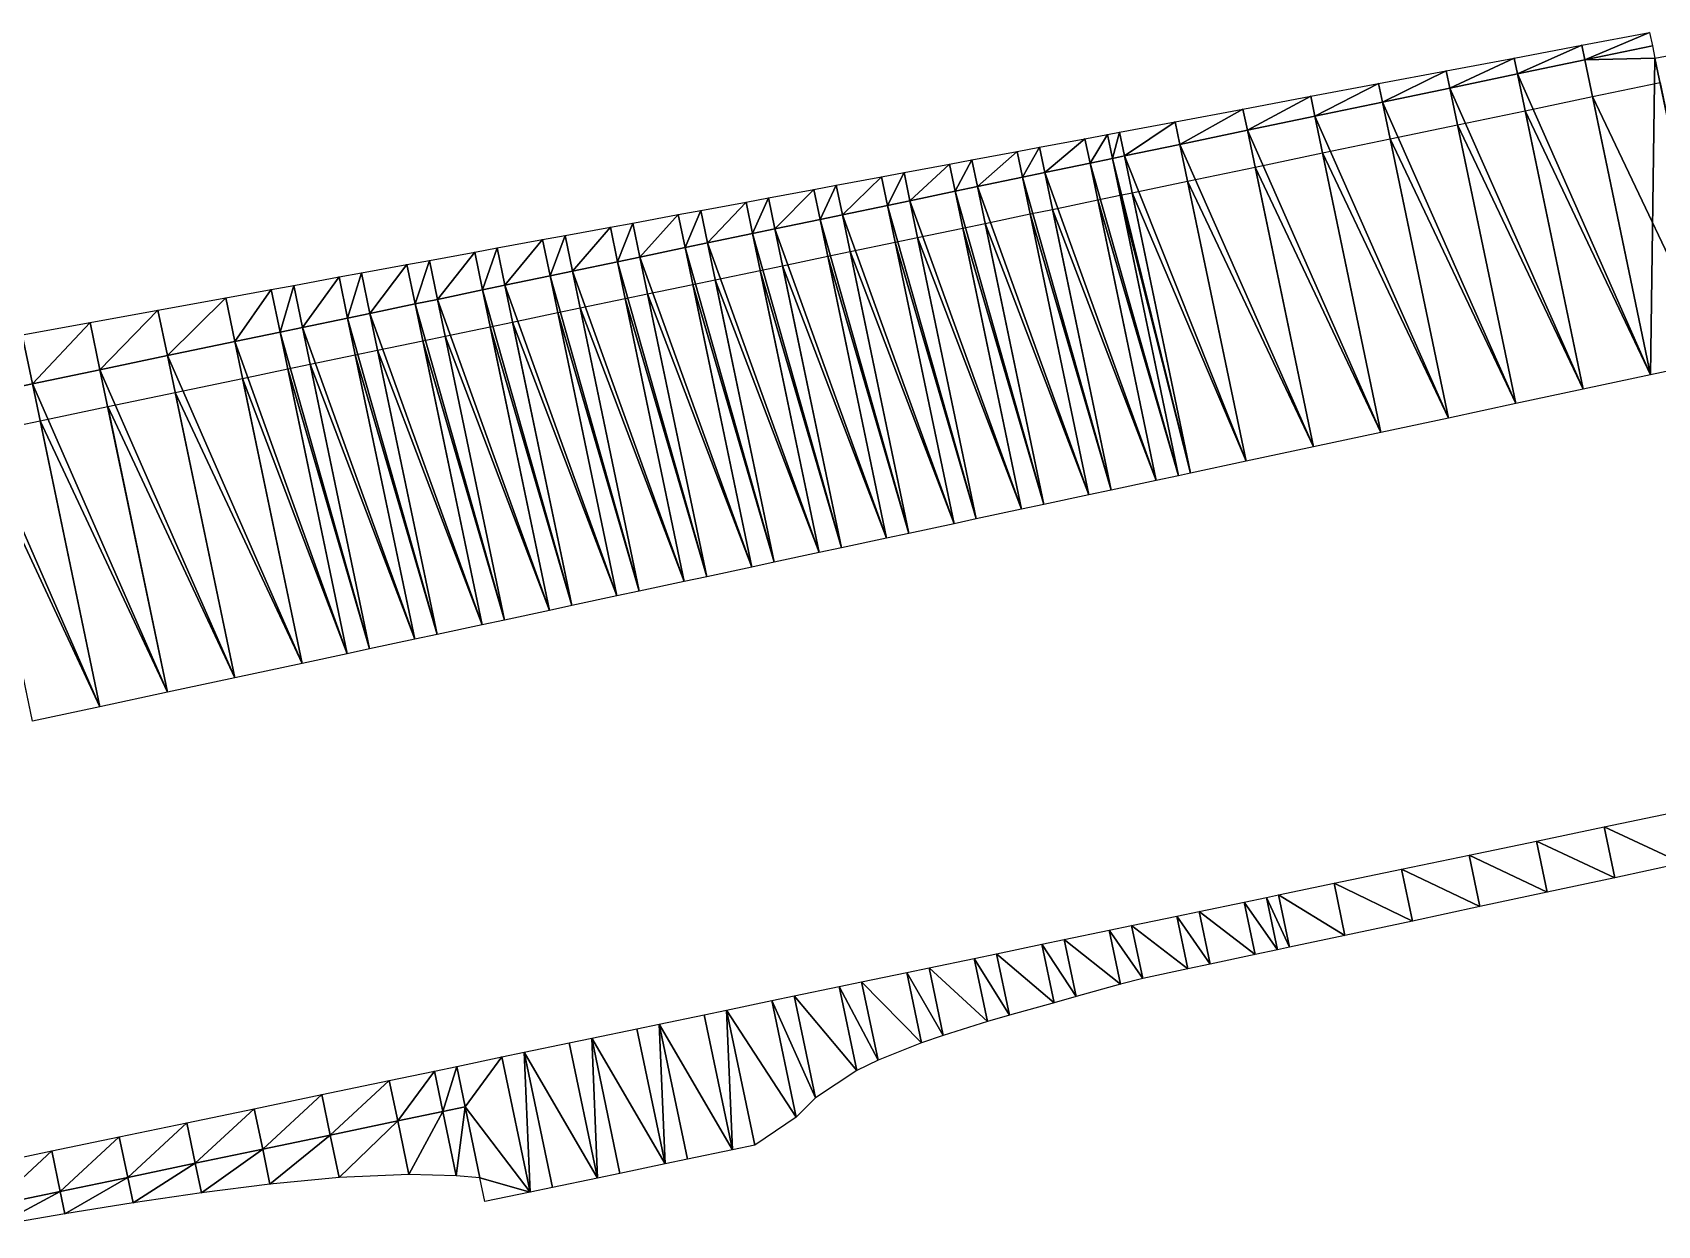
# Model space of a CAD drawing. Header units: metres. Extents: x 1882598 to 1885460, y 3171405 to 3171756.
# Drawn here: x 1883549.88 to 1883573.45, y 3171684.77 to 3171702.07 of the extents above; entities that cross this region are included whole.
import ezdxf

# ---------------------------------------------------------------- set-up
doc = ezdxf.new("R2010")
doc.units = ezdxf.units.M
doc.header["$MEASUREMENT"] = 0
doc.layers.add('Triangles surfaces projet', color=7, linetype='Continuous', true_color=0x848484)

msp = doc.modelspace()

# ---------------------------------------------------------------- linework, layer by layer
at = {"layer": 'Triangles surfaces projet'}
for points in [[(1883572.399, 3171701.674, 151.851), (1883572.355, 3171701.885, 151.708), (1883573.338, 3171702.07, 151.733), (1883572.399, 3171701.674, 151.851)], [(1883573.378, 3171701.878, 151.864), (1883572.399, 3171701.674, 151.851), (1883573.338, 3171702.07, 151.733), (1883573.378, 3171701.878, 151.864)], [(1883570.441, 3171701.265, 151.827), (1883570.389, 3171701.515, 151.657), (1883571.372, 3171701.7, 151.682), (1883570.441, 3171701.265, 151.827)], [(1883571.42, 3171701.47, 151.839), (1883570.441, 3171701.265, 151.827), (1883571.372, 3171701.7, 151.682), (1883571.42, 3171701.47, 151.839)], [(1883572.355, 3171701.885, 151.708), (1883571.42, 3171701.47, 151.839), (1883571.372, 3171701.7, 151.682), (1883572.355, 3171701.885, 151.708)], [(1883571.42, 3171701.47, 151.839), (1883572.355, 3171701.885, 151.708), (1883572.399, 3171701.674, 151.851), (1883571.42, 3171701.47, 151.839)], [(1883572.399, 3171701.674, 151.851), (1883573.378, 3171701.878, 151.864), (1883573.416, 3171701.696, 151.869), (1883572.399, 3171701.674, 151.851)], [(1883574.331, 3171697.314, 151.98), (1883573.416, 3171701.696, 151.869), (1883574.399, 3171701.881, 151.881), (1883574.331, 3171697.314, 151.98)], [(1883569.462, 3171701.061, 151.814), (1883569.406, 3171701.33, 151.631), (1883570.389, 3171701.515, 151.657), (1883569.462, 3171701.061, 151.814)], [(1883570.389, 3171701.515, 151.657), (1883570.441, 3171701.265, 151.827), (1883569.462, 3171701.061, 151.814), (1883570.389, 3171701.515, 151.657)], [(1883572.375, 3171696.896, 151.956), (1883570.441, 3171701.265, 151.827), (1883571.42, 3171701.47, 151.839), (1883572.375, 3171696.896, 151.956)], [(1883572.399, 3171701.674, 151.851), (1883573.353, 3171697.105, 151.968), (1883571.42, 3171701.47, 151.839), (1883572.399, 3171701.674, 151.851)], [(1883572.375, 3171696.896, 151.956), (1883571.42, 3171701.47, 151.839), (1883573.353, 3171697.105, 151.968), (1883572.375, 3171696.896, 151.956)], [(1883572.399, 3171701.674, 151.851), (1883573.416, 3171701.696, 151.869), (1883573.353, 3171697.105, 151.968), (1883572.399, 3171701.674, 151.851)], [(1883573.416, 3171701.696, 151.869), (1883574.331, 3171697.314, 151.98), (1883573.353, 3171697.105, 151.968), (1883573.416, 3171701.696, 151.869)], [(1883568.483, 3171700.857, 151.802), (1883568.423, 3171701.145, 151.606), (1883569.406, 3171701.33, 151.631), (1883568.483, 3171700.857, 151.802)], [(1883569.406, 3171701.33, 151.631), (1883569.462, 3171701.061, 151.814), (1883568.483, 3171700.857, 151.802), (1883569.406, 3171701.33, 151.631)], [(1883570.441, 3171701.265, 151.827), (1883571.397, 3171696.687, 151.944), (1883569.462, 3171701.061, 151.814), (1883570.441, 3171701.265, 151.827)], [(1883572.375, 3171696.896, 151.956), (1883571.397, 3171696.687, 151.944), (1883570.441, 3171701.265, 151.827), (1883572.375, 3171696.896, 151.956)], [(1883573.489, 3171701.344, 152.227), (1883574.331, 3171697.314, 152.33), (1883572.51, 3171701.14, 152.215), (1883573.489, 3171701.344, 152.227)], [(1883567.504, 3171700.652, 151.79), (1883567.44, 3171700.96, 151.58), (1883568.423, 3171701.145, 151.606), (1883567.504, 3171700.652, 151.79)], [(1883567.504, 3171700.652, 151.79), (1883568.423, 3171701.145, 151.606), (1883568.483, 3171700.857, 151.802), (1883567.504, 3171700.652, 151.79)], [(1883569.462, 3171701.061, 151.814), (1883570.419, 3171696.478, 151.931), (1883568.483, 3171700.857, 151.802), (1883569.462, 3171701.061, 151.814)], [(1883569.462, 3171701.061, 151.814), (1883571.397, 3171696.687, 151.944), (1883570.419, 3171696.478, 151.931), (1883569.462, 3171701.061, 151.814)], [(1883572.51, 3171701.14, 152.215), (1883573.353, 3171697.105, 152.318), (1883571.532, 3171700.936, 152.203), (1883572.51, 3171701.14, 152.215)], [(1883574.331, 3171697.314, 152.33), (1883573.353, 3171697.105, 152.318), (1883572.51, 3171701.14, 152.215), (1883574.331, 3171697.314, 152.33)], [(1883565.649, 3171700.623, 151.534), (1883566.457, 3171700.775, 151.554), (1883565.72, 3171700.28, 151.767), (1883565.649, 3171700.623, 151.534)], [(1883566.526, 3171700.448, 151.777), (1883565.72, 3171700.28, 151.767), (1883566.457, 3171700.775, 151.554), (1883566.526, 3171700.448, 151.777)], [(1883567.44, 3171700.96, 151.58), (1883566.526, 3171700.448, 151.777), (1883566.457, 3171700.775, 151.554), (1883567.44, 3171700.96, 151.58)], [(1883567.44, 3171700.96, 151.58), (1883567.504, 3171700.652, 151.79), (1883566.526, 3171700.448, 151.777), (1883567.44, 3171700.96, 151.58)], [(1883569.441, 3171696.269, 151.919), (1883567.504, 3171700.652, 151.79), (1883568.483, 3171700.857, 151.802), (1883569.441, 3171696.269, 151.919)], [(1883568.483, 3171700.857, 151.802), (1883570.419, 3171696.478, 151.931), (1883569.441, 3171696.269, 151.919), (1883568.483, 3171700.857, 151.802)], [(1883571.532, 3171700.936, 152.203), (1883572.375, 3171696.896, 152.306), (1883570.553, 3171700.731, 152.19), (1883571.532, 3171700.936, 152.203)], [(1883573.353, 3171697.105, 152.318), (1883572.375, 3171696.896, 152.306), (1883571.532, 3171700.936, 152.203), (1883573.353, 3171697.105, 152.318)], [(1883565.149, 3171700.529, 151.521), (1883564.568, 3171700.039, 151.753), (1883564.491, 3171700.406, 151.503), (1883565.149, 3171700.529, 151.521)], [(1883564.568, 3171700.039, 151.753), (1883565.149, 3171700.529, 151.521), (1883565.222, 3171700.176, 151.761), (1883564.568, 3171700.039, 151.753)], [(1883565.222, 3171700.176, 151.761), (1883565.149, 3171700.529, 151.521), (1883565.474, 3171700.59, 151.529), (1883565.222, 3171700.176, 151.761)], [(1883565.474, 3171700.59, 151.529), (1883565.547, 3171700.244, 151.765), (1883565.222, 3171700.176, 151.761), (1883565.474, 3171700.59, 151.529)], [(1883565.547, 3171700.244, 151.765), (1883565.474, 3171700.59, 151.529), (1883565.649, 3171700.623, 151.534), (1883565.547, 3171700.244, 151.765)], [(1883565.72, 3171700.28, 151.767), (1883565.547, 3171700.244, 151.765), (1883565.649, 3171700.623, 151.534), (1883565.72, 3171700.28, 151.767)], [(1883567.504, 3171700.652, 151.79), (1883568.463, 3171696.06, 151.907), (1883566.526, 3171700.448, 151.777), (1883567.504, 3171700.652, 151.79)], [(1883569.441, 3171696.269, 151.919), (1883568.463, 3171696.06, 151.907), (1883567.504, 3171700.652, 151.79), (1883569.441, 3171696.269, 151.919)], [(1883569.574, 3171700.527, 152.178), (1883570.419, 3171696.478, 152.281), (1883568.595, 3171700.323, 152.166), (1883569.574, 3171700.527, 152.178)], [(1883570.553, 3171700.731, 152.19), (1883571.397, 3171696.687, 152.294), (1883569.574, 3171700.527, 152.178), (1883570.553, 3171700.731, 152.19)], [(1883571.397, 3171696.687, 152.294), (1883570.419, 3171696.478, 152.281), (1883569.574, 3171700.527, 152.178), (1883571.397, 3171696.687, 152.294)], [(1883572.375, 3171696.896, 152.306), (1883571.397, 3171696.687, 152.294), (1883570.553, 3171700.731, 152.19), (1883572.375, 3171696.896, 152.306)], [(1883563.508, 3171700.221, 151.478), (1883564.166, 3171700.344, 151.495), (1883563.589, 3171699.835, 151.741), (1883563.508, 3171700.221, 151.478)], [(1883564.244, 3171699.972, 151.749), (1883563.589, 3171699.835, 151.741), (1883564.166, 3171700.344, 151.495), (1883564.244, 3171699.972, 151.749)], [(1883564.166, 3171700.344, 151.495), (1883564.491, 3171700.406, 151.503), (1883564.244, 3171699.972, 151.749), (1883564.166, 3171700.344, 151.495)], [(1883564.491, 3171700.406, 151.503), (1883564.568, 3171700.039, 151.753), (1883564.244, 3171699.972, 151.749), (1883564.491, 3171700.406, 151.503)], [(1883565.72, 3171700.28, 151.767), (1883566.526, 3171700.448, 151.777), (1883567.485, 3171695.851, 151.895), (1883565.72, 3171700.28, 151.767)], [(1883566.526, 3171700.448, 151.777), (1883568.463, 3171696.06, 151.907), (1883567.485, 3171695.851, 151.895), (1883566.526, 3171700.448, 151.777)], [(1883568.595, 3171700.323, 152.166), (1883569.441, 3171696.269, 152.269), (1883567.616, 3171700.118, 152.153), (1883568.595, 3171700.323, 152.166)], [(1883570.419, 3171696.478, 152.281), (1883569.441, 3171696.269, 152.269), (1883568.595, 3171700.323, 152.166), (1883570.419, 3171696.478, 152.281)], [(1883563.183, 3171700.16, 151.469), (1883562.61, 3171699.631, 151.73), (1883562.525, 3171700.038, 151.452), (1883563.183, 3171700.16, 151.469)], [(1883563.183, 3171700.16, 151.469), (1883563.265, 3171699.767, 151.737), (1883562.61, 3171699.631, 151.73), (1883563.183, 3171700.16, 151.469)], [(1883563.183, 3171700.16, 151.469), (1883563.508, 3171700.221, 151.478), (1883563.265, 3171699.767, 151.737), (1883563.183, 3171700.16, 151.469)], [(1883563.265, 3171699.767, 151.737), (1883563.508, 3171700.221, 151.478), (1883563.589, 3171699.835, 151.741), (1883563.265, 3171699.767, 151.737)], [(1883566.183, 3171695.573, 151.879), (1883564.568, 3171700.039, 151.753), (1883565.222, 3171700.176, 151.761), (1883566.183, 3171695.573, 151.879)], [(1883566.507, 3171695.642, 151.883), (1883565.222, 3171700.176, 151.761), (1883565.547, 3171700.244, 151.765), (1883566.507, 3171695.642, 151.883)], [(1883565.222, 3171700.176, 151.761), (1883566.507, 3171695.642, 151.883), (1883566.183, 3171695.573, 151.879), (1883565.222, 3171700.176, 151.761)], [(1883566.681, 3171695.679, 151.885), (1883565.547, 3171700.244, 151.765), (1883565.72, 3171700.28, 151.767), (1883566.681, 3171695.679, 151.885)], [(1883566.681, 3171695.679, 151.885), (1883566.507, 3171695.642, 151.883), (1883565.547, 3171700.244, 151.765), (1883566.681, 3171695.679, 151.885)], [(1883566.681, 3171695.679, 151.885), (1883565.72, 3171700.28, 151.767), (1883567.485, 3171695.851, 151.895), (1883566.681, 3171695.679, 151.885)], [(1883567.616, 3171700.118, 152.153), (1883568.463, 3171696.06, 152.257), (1883566.637, 3171699.914, 152.141), (1883567.616, 3171700.118, 152.153)], [(1883569.441, 3171696.269, 152.269), (1883568.463, 3171696.06, 152.257), (1883567.616, 3171700.118, 152.153), (1883569.441, 3171696.269, 152.269)], [(1883561.307, 3171699.359, 151.715), (1883561.216, 3171699.794, 151.418), (1883561.542, 3171699.854, 151.427), (1883561.307, 3171699.359, 151.715)], [(1883561.307, 3171699.359, 151.715), (1883561.542, 3171699.854, 151.427), (1883561.631, 3171699.426, 151.718), (1883561.307, 3171699.359, 151.715)], [(1883561.631, 3171699.426, 151.718), (1883561.542, 3171699.854, 151.427), (1883562.199, 3171699.977, 151.444), (1883561.631, 3171699.426, 151.718)], [(1883561.631, 3171699.426, 151.718), (1883562.199, 3171699.977, 151.444), (1883562.286, 3171699.563, 151.726), (1883561.631, 3171699.426, 151.718)], [(1883562.525, 3171700.038, 151.452), (1883562.286, 3171699.563, 151.726), (1883562.199, 3171699.977, 151.444), (1883562.525, 3171700.038, 151.452)], [(1883562.525, 3171700.038, 151.452), (1883562.61, 3171699.631, 151.73), (1883562.286, 3171699.563, 151.726), (1883562.525, 3171700.038, 151.452)], [(1883563.589, 3171699.835, 151.741), (1883564.551, 3171695.224, 151.859), (1883563.265, 3171699.767, 151.737), (1883563.589, 3171699.835, 151.741)], [(1883564.244, 3171699.972, 151.749), (1883565.205, 3171695.364, 151.867), (1883563.589, 3171699.835, 151.741), (1883564.244, 3171699.972, 151.749)], [(1883565.205, 3171695.364, 151.867), (1883564.551, 3171695.224, 151.859), (1883563.589, 3171699.835, 151.741), (1883565.205, 3171695.364, 151.867)], [(1883565.529, 3171695.433, 151.871), (1883564.244, 3171699.972, 151.749), (1883564.568, 3171700.039, 151.753), (1883565.529, 3171695.433, 151.871)], [(1883565.529, 3171695.433, 151.871), (1883565.205, 3171695.364, 151.867), (1883564.244, 3171699.972, 151.749), (1883565.529, 3171695.433, 151.871)], [(1883565.529, 3171695.433, 151.871), (1883564.568, 3171700.039, 151.753), (1883566.183, 3171695.573, 151.879), (1883565.529, 3171695.433, 151.871)], [(1883566.637, 3171699.914, 152.141), (1883567.485, 3171695.851, 152.245), (1883565.832, 3171699.746, 152.131), (1883566.637, 3171699.914, 152.141)], [(1883568.463, 3171696.06, 152.257), (1883567.485, 3171695.851, 152.245), (1883566.637, 3171699.914, 152.141), (1883568.463, 3171696.06, 152.257)], [(1883559.673, 3171699.018, 151.697), (1883559.575, 3171699.489, 151.376), (1883560.233, 3171699.611, 151.393), (1883559.673, 3171699.018, 151.697)], [(1883559.673, 3171699.018, 151.697), (1883560.233, 3171699.611, 151.393), (1883560.328, 3171699.154, 151.704), (1883559.673, 3171699.018, 151.697)], [(1883560.328, 3171699.154, 151.704), (1883560.233, 3171699.611, 151.393), (1883560.558, 3171699.672, 151.401), (1883560.328, 3171699.154, 151.704)], [(1883560.328, 3171699.154, 151.704), (1883560.558, 3171699.672, 151.401), (1883560.652, 3171699.222, 151.707), (1883560.328, 3171699.154, 151.704)], [(1883560.652, 3171699.222, 151.707), (1883560.558, 3171699.672, 151.401), (1883561.216, 3171699.794, 151.418), (1883560.652, 3171699.222, 151.707)], [(1883560.652, 3171699.222, 151.707), (1883561.216, 3171699.794, 151.418), (1883561.307, 3171699.359, 151.715), (1883560.652, 3171699.222, 151.707)], [(1883563.573, 3171695.015, 151.848), (1883562.286, 3171699.563, 151.726), (1883562.61, 3171699.631, 151.73), (1883563.573, 3171695.015, 151.848)], [(1883564.227, 3171695.155, 151.855), (1883562.61, 3171699.631, 151.73), (1883563.265, 3171699.767, 151.737), (1883564.227, 3171695.155, 151.855)], [(1883562.61, 3171699.631, 151.73), (1883564.227, 3171695.155, 151.855), (1883563.573, 3171695.015, 151.848), (1883562.61, 3171699.631, 151.73)], [(1883563.265, 3171699.767, 151.737), (1883564.551, 3171695.224, 151.859), (1883564.227, 3171695.155, 151.855), (1883563.265, 3171699.767, 151.737)], [(1883565.334, 3171699.642, 152.125), (1883566.183, 3171695.573, 152.229), (1883564.679, 3171699.505, 152.117), (1883565.334, 3171699.642, 152.125)], [(1883565.658, 3171699.71, 152.129), (1883566.507, 3171695.642, 152.233), (1883565.334, 3171699.642, 152.125), (1883565.658, 3171699.71, 152.129)], [(1883566.507, 3171695.642, 152.233), (1883566.183, 3171695.573, 152.229), (1883565.334, 3171699.642, 152.125), (1883566.507, 3171695.642, 152.233)], [(1883565.832, 3171699.746, 152.131), (1883566.681, 3171695.679, 152.235), (1883565.658, 3171699.71, 152.129), (1883565.832, 3171699.746, 152.131)], [(1883566.681, 3171695.679, 152.235), (1883566.507, 3171695.642, 152.233), (1883565.658, 3171699.71, 152.129), (1883566.681, 3171695.679, 152.235)], [(1883567.485, 3171695.851, 152.245), (1883566.681, 3171695.679, 152.235), (1883565.832, 3171699.746, 152.131), (1883567.485, 3171695.851, 152.245)], [(1883558.591, 3171699.307, 151.35), (1883559.249, 3171699.429, 151.367), (1883558.694, 3171698.813, 151.686), (1883558.591, 3171699.307, 151.35)], [(1883559.349, 3171698.95, 151.693), (1883558.694, 3171698.813, 151.686), (1883559.249, 3171699.429, 151.367), (1883559.349, 3171698.95, 151.693)], [(1883559.575, 3171699.489, 151.376), (1883559.349, 3171698.95, 151.693), (1883559.249, 3171699.429, 151.367), (1883559.575, 3171699.489, 151.376)], [(1883559.349, 3171698.95, 151.693), (1883559.575, 3171699.489, 151.376), (1883559.673, 3171699.018, 151.697), (1883559.349, 3171698.95, 151.693)], [(1883561.307, 3171699.359, 151.715), (1883562.272, 3171694.736, 151.833), (1883560.652, 3171699.222, 151.707), (1883561.307, 3171699.359, 151.715)], [(1883562.596, 3171694.805, 151.836), (1883561.307, 3171699.359, 151.715), (1883561.631, 3171699.426, 151.718), (1883562.596, 3171694.805, 151.836)], [(1883562.272, 3171694.736, 151.833), (1883561.307, 3171699.359, 151.715), (1883562.596, 3171694.805, 151.836), (1883562.272, 3171694.736, 151.833)], [(1883562.286, 3171699.563, 151.726), (1883563.25, 3171694.945, 151.844), (1883561.631, 3171699.426, 151.718), (1883562.286, 3171699.563, 151.726)], [(1883562.596, 3171694.805, 151.836), (1883561.631, 3171699.426, 151.718), (1883563.25, 3171694.945, 151.844), (1883562.596, 3171694.805, 151.836)], [(1883562.286, 3171699.563, 151.726), (1883563.573, 3171695.015, 151.848), (1883563.25, 3171694.945, 151.844), (1883562.286, 3171699.563, 151.726)], [(1883564.355, 3171699.438, 152.113), (1883565.205, 3171695.364, 152.217), (1883563.7, 3171699.301, 152.105), (1883564.355, 3171699.438, 152.113)], [(1883564.679, 3171699.505, 152.117), (1883565.529, 3171695.433, 152.221), (1883564.355, 3171699.438, 152.113), (1883564.679, 3171699.505, 152.117)], [(1883565.529, 3171695.433, 152.221), (1883565.205, 3171695.364, 152.217), (1883564.355, 3171699.438, 152.113), (1883565.529, 3171695.433, 152.221)], [(1883566.183, 3171695.573, 152.229), (1883565.529, 3171695.433, 152.221), (1883564.679, 3171699.505, 152.117), (1883566.183, 3171695.573, 152.229)], [(1883557.391, 3171698.541, 151.673), (1883557.282, 3171699.066, 151.316), (1883557.608, 3171699.126, 151.324), (1883557.391, 3171698.541, 151.673)], [(1883557.715, 3171698.609, 151.676), (1883557.391, 3171698.541, 151.673), (1883557.608, 3171699.126, 151.324), (1883557.715, 3171698.609, 151.676)], [(1883557.608, 3171699.126, 151.324), (1883558.265, 3171699.247, 151.341), (1883557.715, 3171698.609, 151.676), (1883557.608, 3171699.126, 151.324)], [(1883557.715, 3171698.609, 151.676), (1883558.265, 3171699.247, 151.341), (1883558.37, 3171698.746, 151.683), (1883557.715, 3171698.609, 151.676)], [(1883558.591, 3171699.307, 151.35), (1883558.37, 3171698.746, 151.683), (1883558.265, 3171699.247, 151.341), (1883558.591, 3171699.307, 151.35)], [(1883558.591, 3171699.307, 151.35), (1883558.694, 3171698.813, 151.686), (1883558.37, 3171698.746, 151.683), (1883558.591, 3171699.307, 151.35)], [(1883561.294, 3171694.526, 151.822), (1883559.673, 3171699.018, 151.697), (1883560.328, 3171699.154, 151.704), (1883561.294, 3171694.526, 151.822)], [(1883560.652, 3171699.222, 151.707), (1883561.618, 3171694.596, 151.826), (1883560.328, 3171699.154, 151.704), (1883560.652, 3171699.222, 151.707)], [(1883561.294, 3171694.526, 151.822), (1883560.328, 3171699.154, 151.704), (1883561.618, 3171694.596, 151.826), (1883561.294, 3171694.526, 151.822)], [(1883561.618, 3171694.596, 151.826), (1883560.652, 3171699.222, 151.707), (1883562.272, 3171694.736, 151.833), (1883561.618, 3171694.596, 151.826)], [(1883563.376, 3171699.233, 152.101), (1883564.227, 3171695.155, 152.205), (1883562.721, 3171699.097, 152.093), (1883563.376, 3171699.233, 152.101)], [(1883563.7, 3171699.301, 152.105), (1883564.551, 3171695.224, 152.209), (1883563.376, 3171699.233, 152.101), (1883563.7, 3171699.301, 152.105)], [(1883564.551, 3171695.224, 152.209), (1883564.227, 3171695.155, 152.205), (1883563.376, 3171699.233, 152.101), (1883564.551, 3171695.224, 152.209)], [(1883565.205, 3171695.364, 152.217), (1883564.551, 3171695.224, 152.209), (1883563.7, 3171699.301, 152.105), (1883565.205, 3171695.364, 152.217)], [(1883556.298, 3171698.885, 151.29), (1883555.758, 3171698.2, 151.657), (1883555.64, 3171698.764, 151.273), (1883556.298, 3171698.885, 151.29)], [(1883555.758, 3171698.2, 151.657), (1883556.298, 3171698.885, 151.29), (1883556.412, 3171698.337, 151.663), (1883555.758, 3171698.2, 151.657)], [(1883556.412, 3171698.337, 151.663), (1883556.298, 3171698.885, 151.29), (1883556.624, 3171698.945, 151.299), (1883556.412, 3171698.337, 151.663)], [(1883556.412, 3171698.337, 151.663), (1883556.624, 3171698.945, 151.299), (1883556.737, 3171698.405, 151.666), (1883556.412, 3171698.337, 151.663)], [(1883556.737, 3171698.405, 151.666), (1883556.624, 3171698.945, 151.299), (1883557.282, 3171699.066, 151.316), (1883556.737, 3171698.405, 151.666)], [(1883557.391, 3171698.541, 151.673), (1883556.737, 3171698.405, 151.666), (1883557.282, 3171699.066, 151.316), (1883557.391, 3171698.541, 151.673)], [(1883558.694, 3171698.813, 151.686), (1883559.349, 3171698.95, 151.693), (1883560.316, 3171694.317, 151.812), (1883558.694, 3171698.813, 151.686)], [(1883560.64, 3171694.386, 151.815), (1883559.349, 3171698.95, 151.693), (1883559.673, 3171699.018, 151.697), (1883560.64, 3171694.386, 151.815)], [(1883559.349, 3171698.95, 151.693), (1883560.64, 3171694.386, 151.815), (1883560.316, 3171694.317, 151.812), (1883559.349, 3171698.95, 151.693)], [(1883561.294, 3171694.526, 151.822), (1883560.64, 3171694.386, 151.815), (1883559.673, 3171699.018, 151.697), (1883561.294, 3171694.526, 151.822)], [(1883561.742, 3171698.892, 152.082), (1883562.596, 3171694.805, 152.186), (1883561.418, 3171698.825, 152.078), (1883561.742, 3171698.892, 152.082)], [(1883562.397, 3171699.029, 152.089), (1883563.25, 3171694.945, 152.194), (1883561.742, 3171698.892, 152.082), (1883562.397, 3171699.029, 152.089)], [(1883563.25, 3171694.945, 152.194), (1883562.596, 3171694.805, 152.186), (1883561.742, 3171698.892, 152.082), (1883563.25, 3171694.945, 152.194)], [(1883562.721, 3171699.097, 152.093), (1883563.573, 3171695.015, 152.198), (1883562.397, 3171699.029, 152.089), (1883562.721, 3171699.097, 152.093)], [(1883563.573, 3171695.015, 152.198), (1883563.25, 3171694.945, 152.194), (1883562.397, 3171699.029, 152.089), (1883563.573, 3171695.015, 152.198)], [(1883564.227, 3171695.155, 152.205), (1883563.573, 3171695.015, 152.198), (1883562.721, 3171699.097, 152.093), (1883564.227, 3171695.155, 152.205)], [(1883554.656, 3171698.583, 151.247), (1883555.314, 3171698.704, 151.264), (1883554.779, 3171697.996, 151.647), (1883554.656, 3171698.583, 151.247)], [(1883554.779, 3171697.996, 151.647), (1883555.314, 3171698.704, 151.264), (1883555.433, 3171698.133, 151.654), (1883554.779, 3171697.996, 151.647)], [(1883555.433, 3171698.133, 151.654), (1883555.314, 3171698.704, 151.264), (1883555.64, 3171698.764, 151.273), (1883555.433, 3171698.133, 151.654)], [(1883555.433, 3171698.133, 151.654), (1883555.64, 3171698.764, 151.273), (1883555.758, 3171698.2, 151.657), (1883555.433, 3171698.133, 151.654)], [(1883557.715, 3171698.609, 151.676), (1883558.37, 3171698.746, 151.683), (1883559.338, 3171694.107, 151.801), (1883557.715, 3171698.609, 151.676)], [(1883559.662, 3171694.177, 151.805), (1883558.37, 3171698.746, 151.683), (1883558.694, 3171698.813, 151.686), (1883559.662, 3171694.177, 151.805)], [(1883559.338, 3171694.107, 151.801), (1883558.37, 3171698.746, 151.683), (1883559.662, 3171694.177, 151.805), (1883559.338, 3171694.107, 151.801)], [(1883558.694, 3171698.813, 151.686), (1883560.316, 3171694.317, 151.812), (1883559.662, 3171694.177, 151.805), (1883558.694, 3171698.813, 151.686)], [(1883560.764, 3171698.688, 152.071), (1883561.618, 3171694.596, 152.176), (1883560.439, 3171698.62, 152.068), (1883560.764, 3171698.688, 152.071)], [(1883561.418, 3171698.825, 152.078), (1883562.272, 3171694.736, 152.183), (1883560.764, 3171698.688, 152.071), (1883561.418, 3171698.825, 152.078)], [(1883562.272, 3171694.736, 152.183), (1883561.618, 3171694.596, 152.176), (1883560.764, 3171698.688, 152.071), (1883562.272, 3171694.736, 152.183)], [(1883562.596, 3171694.805, 152.186), (1883562.272, 3171694.736, 152.183), (1883561.418, 3171698.825, 152.078), (1883562.596, 3171694.805, 152.186)], [(1883553.476, 3171697.724, 151.635), (1883553.346, 3171698.344, 151.213), (1883553.672, 3171698.403, 151.222), (1883553.476, 3171697.724, 151.635)], [(1883553.672, 3171698.403, 151.222), (1883553.8, 3171697.792, 151.638), (1883553.476, 3171697.724, 151.635), (1883553.672, 3171698.403, 151.222)], [(1883553.8, 3171697.792, 151.638), (1883553.672, 3171698.403, 151.222), (1883554.33, 3171698.524, 151.239), (1883553.8, 3171697.792, 151.638)], [(1883554.455, 3171697.928, 151.644), (1883553.8, 3171697.792, 151.638), (1883554.33, 3171698.524, 151.239), (1883554.455, 3171697.928, 151.644)], [(1883554.455, 3171697.928, 151.644), (1883554.33, 3171698.524, 151.239), (1883554.656, 3171698.583, 151.247), (1883554.455, 3171697.928, 151.644)], [(1883554.455, 3171697.928, 151.644), (1883554.656, 3171698.583, 151.247), (1883554.779, 3171697.996, 151.647), (1883554.455, 3171697.928, 151.644)], [(1883557.706, 3171693.758, 151.785), (1883556.412, 3171698.337, 151.663), (1883556.737, 3171698.405, 151.666), (1883557.706, 3171693.758, 151.785)], [(1883556.737, 3171698.405, 151.666), (1883557.391, 3171698.541, 151.673), (1883558.36, 3171693.898, 151.792), (1883556.737, 3171698.405, 151.666)], [(1883558.36, 3171693.898, 151.792), (1883557.706, 3171693.758, 151.785), (1883556.737, 3171698.405, 151.666), (1883558.36, 3171693.898, 151.792)], [(1883557.391, 3171698.541, 151.673), (1883557.715, 3171698.609, 151.676), (1883558.684, 3171693.967, 151.795), (1883557.391, 3171698.541, 151.673)], [(1883558.36, 3171693.898, 151.792), (1883557.391, 3171698.541, 151.673), (1883558.684, 3171693.967, 151.795), (1883558.36, 3171693.898, 151.792)], [(1883559.338, 3171694.107, 151.801), (1883558.684, 3171693.967, 151.795), (1883557.715, 3171698.609, 151.676), (1883559.338, 3171694.107, 151.801)], [(1883559.46, 3171698.416, 152.057), (1883560.316, 3171694.317, 152.162), (1883558.806, 3171698.279, 152.05), (1883559.46, 3171698.416, 152.057)], [(1883559.785, 3171698.484, 152.06), (1883560.64, 3171694.386, 152.165), (1883559.46, 3171698.416, 152.057), (1883559.785, 3171698.484, 152.06)], [(1883560.64, 3171694.386, 152.165), (1883560.316, 3171694.317, 152.162), (1883559.46, 3171698.416, 152.057), (1883560.64, 3171694.386, 152.165)], [(1883560.439, 3171698.62, 152.068), (1883561.294, 3171694.526, 152.172), (1883559.785, 3171698.484, 152.06), (1883560.439, 3171698.62, 152.068)], [(1883561.294, 3171694.526, 152.172), (1883560.64, 3171694.386, 152.165), (1883559.785, 3171698.484, 152.06), (1883561.294, 3171694.526, 152.172)], [(1883561.618, 3171694.596, 152.176), (1883561.294, 3171694.526, 152.172), (1883560.439, 3171698.62, 152.068), (1883561.618, 3171694.596, 152.176)], [(1883551.704, 3171698.044, 151.17), (1883552.688, 3171698.223, 151.196), (1883551.842, 3171697.383, 151.62), (1883551.704, 3171698.044, 151.17)], [(1883551.842, 3171697.383, 151.62), (1883552.688, 3171698.223, 151.196), (1883552.821, 3171697.587, 151.629), (1883551.842, 3171697.383, 151.62)], [(1883553.346, 3171698.344, 151.213), (1883552.821, 3171697.587, 151.629), (1883552.688, 3171698.223, 151.196), (1883553.346, 3171698.344, 151.213)], [(1883553.476, 3171697.724, 151.635), (1883552.821, 3171697.587, 151.629), (1883553.346, 3171698.344, 151.213), (1883553.476, 3171697.724, 151.635)], [(1883556.729, 3171693.548, 151.776), (1883555.433, 3171698.133, 151.654), (1883555.758, 3171698.2, 151.657), (1883556.729, 3171693.548, 151.776)], [(1883556.412, 3171698.337, 151.663), (1883557.383, 3171693.688, 151.782), (1883555.758, 3171698.2, 151.657), (1883556.412, 3171698.337, 151.663)], [(1883557.383, 3171693.688, 151.782), (1883556.729, 3171693.548, 151.776), (1883555.758, 3171698.2, 151.657), (1883557.383, 3171693.688, 151.782)], [(1883557.383, 3171693.688, 151.782), (1883556.412, 3171698.337, 151.663), (1883557.706, 3171693.758, 151.785), (1883557.383, 3171693.688, 151.782)], [(1883558.482, 3171698.212, 152.047), (1883559.338, 3171694.107, 152.151), (1883557.827, 3171698.075, 152.04), (1883558.482, 3171698.212, 152.047)], [(1883558.806, 3171698.279, 152.05), (1883559.662, 3171694.177, 152.155), (1883558.482, 3171698.212, 152.047), (1883558.806, 3171698.279, 152.05)], [(1883559.662, 3171694.177, 152.155), (1883559.338, 3171694.107, 152.151), (1883558.482, 3171698.212, 152.047), (1883559.662, 3171694.177, 152.155)], [(1883560.316, 3171694.317, 152.162), (1883559.662, 3171694.177, 152.155), (1883558.806, 3171698.279, 152.05), (1883560.316, 3171694.317, 152.162)], [(1883550.72, 3171697.864, 151.144), (1883551.704, 3171698.044, 151.17), (1883550.863, 3171697.179, 151.611), (1883550.72, 3171697.864, 151.144)], [(1883551.842, 3171697.383, 151.62), (1883550.863, 3171697.179, 151.611), (1883551.704, 3171698.044, 151.17), (1883551.842, 3171697.383, 151.62)], [(1883555.427, 3171693.269, 151.763), (1883553.8, 3171697.792, 151.638), (1883554.455, 3171697.928, 151.644), (1883555.427, 3171693.269, 151.763)], [(1883555.751, 3171693.339, 151.766), (1883554.455, 3171697.928, 151.644), (1883554.779, 3171697.996, 151.647), (1883555.751, 3171693.339, 151.766)], [(1883554.455, 3171697.928, 151.644), (1883555.751, 3171693.339, 151.766), (1883555.427, 3171693.269, 151.763), (1883554.455, 3171697.928, 151.644)], [(1883556.405, 3171693.479, 151.772), (1883554.779, 3171697.996, 151.647), (1883555.433, 3171698.133, 151.654), (1883556.405, 3171693.479, 151.772)], [(1883556.405, 3171693.479, 151.772), (1883555.751, 3171693.339, 151.766), (1883554.779, 3171697.996, 151.647), (1883556.405, 3171693.479, 151.772)], [(1883555.433, 3171698.133, 151.654), (1883556.729, 3171693.548, 151.776), (1883556.405, 3171693.479, 151.772), (1883555.433, 3171698.133, 151.654)], [(1883557.503, 3171698.007, 152.037), (1883558.36, 3171693.898, 152.142), (1883556.848, 3171697.871, 152.03), (1883557.503, 3171698.007, 152.037)], [(1883557.827, 3171698.075, 152.04), (1883558.684, 3171693.967, 152.145), (1883557.503, 3171698.007, 152.037), (1883557.827, 3171698.075, 152.04)], [(1883558.684, 3171693.967, 152.145), (1883558.36, 3171693.898, 152.142), (1883557.503, 3171698.007, 152.037), (1883558.684, 3171693.967, 152.145)], [(1883559.338, 3171694.107, 152.151), (1883558.684, 3171693.967, 152.145), (1883557.827, 3171698.075, 152.04), (1883559.338, 3171694.107, 152.151)], [(1883549.736, 3171697.684, 151.119), (1883550.72, 3171697.864, 151.144), (1883549.884, 3171696.974, 151.602), (1883549.736, 3171697.684, 151.119)], [(1883550.863, 3171697.179, 151.611), (1883549.884, 3171696.974, 151.602), (1883550.72, 3171697.864, 151.144), (1883550.863, 3171697.179, 151.611)], [(1883553.476, 3171697.724, 151.635), (1883554.449, 3171693.06, 151.754), (1883552.821, 3171697.587, 151.629), (1883553.476, 3171697.724, 151.635)], [(1883553.8, 3171697.792, 151.638), (1883554.773, 3171693.129, 151.757), (1883553.476, 3171697.724, 151.635), (1883553.8, 3171697.792, 151.638)], [(1883553.476, 3171697.724, 151.635), (1883554.773, 3171693.129, 151.757), (1883554.449, 3171693.06, 151.754), (1883553.476, 3171697.724, 151.635)], [(1883554.773, 3171693.129, 151.757), (1883553.8, 3171697.792, 151.638), (1883555.427, 3171693.269, 151.763), (1883554.773, 3171693.129, 151.757)], [(1883556.524, 3171697.803, 152.027), (1883557.383, 3171693.688, 152.132), (1883555.869, 3171697.666, 152.02), (1883556.524, 3171697.803, 152.027)], [(1883556.848, 3171697.871, 152.03), (1883557.706, 3171693.758, 152.135), (1883556.524, 3171697.803, 152.027), (1883556.848, 3171697.871, 152.03)], [(1883557.706, 3171693.758, 152.135), (1883557.383, 3171693.688, 152.132), (1883556.524, 3171697.803, 152.027), (1883557.706, 3171693.758, 152.135)], [(1883558.36, 3171693.898, 152.142), (1883557.706, 3171693.758, 152.135), (1883556.848, 3171697.871, 152.03), (1883558.36, 3171693.898, 152.142)], [(1883548.905, 3171696.77, 151.593), (1883549.736, 3171697.684, 151.119), (1883549.884, 3171696.974, 151.602), (1883548.905, 3171696.77, 151.593)], [(1883553.795, 3171692.92, 151.748), (1883551.842, 3171697.383, 151.62), (1883552.821, 3171697.587, 151.629), (1883553.795, 3171692.92, 151.748)], [(1883553.795, 3171692.92, 151.748), (1883552.821, 3171697.587, 151.629), (1883554.449, 3171693.06, 151.754), (1883553.795, 3171692.92, 151.748)], [(1883554.89, 3171697.462, 152.011), (1883555.751, 3171693.339, 152.116), (1883554.566, 3171697.394, 152.008), (1883554.89, 3171697.462, 152.011)], [(1883555.545, 3171697.599, 152.017), (1883556.405, 3171693.479, 152.122), (1883554.89, 3171697.462, 152.011), (1883555.545, 3171697.599, 152.017)], [(1883556.405, 3171693.479, 152.122), (1883555.751, 3171693.339, 152.116), (1883554.89, 3171697.462, 152.011), (1883556.405, 3171693.479, 152.122)], [(1883555.869, 3171697.666, 152.02), (1883556.729, 3171693.548, 152.126), (1883555.545, 3171697.599, 152.017), (1883555.869, 3171697.666, 152.02)], [(1883556.729, 3171693.548, 152.126), (1883556.405, 3171693.479, 152.122), (1883555.545, 3171697.599, 152.017), (1883556.729, 3171693.548, 152.126)], [(1883557.383, 3171693.688, 152.132), (1883556.729, 3171693.548, 152.126), (1883555.869, 3171697.666, 152.02), (1883557.383, 3171693.688, 152.132)], [(1883552.817, 3171692.71, 151.739), (1883550.863, 3171697.179, 151.611), (1883551.842, 3171697.383, 151.62), (1883552.817, 3171692.71, 151.739)], [(1883552.817, 3171692.71, 151.739), (1883551.842, 3171697.383, 151.62), (1883553.795, 3171692.92, 151.748), (1883552.817, 3171692.71, 151.739)], [(1883553.911, 3171697.258, 152.002), (1883554.773, 3171693.129, 152.107), (1883553.587, 3171697.19, 151.999), (1883553.911, 3171697.258, 152.002)], [(1883554.566, 3171697.394, 152.008), (1883555.427, 3171693.269, 152.113), (1883553.911, 3171697.258, 152.002), (1883554.566, 3171697.394, 152.008)], [(1883555.427, 3171693.269, 152.113), (1883554.773, 3171693.129, 152.107), (1883553.911, 3171697.258, 152.002), (1883555.427, 3171693.269, 152.113)], [(1883555.751, 3171693.339, 152.116), (1883555.427, 3171693.269, 152.113), (1883554.566, 3171697.394, 152.008), (1883555.751, 3171693.339, 152.116)], [(1883551.84, 3171692.501, 151.73), (1883549.884, 3171696.974, 151.602), (1883550.863, 3171697.179, 151.611), (1883551.84, 3171692.501, 151.73)], [(1883552.817, 3171692.71, 151.739), (1883551.84, 3171692.501, 151.73), (1883550.863, 3171697.179, 151.611), (1883552.817, 3171692.71, 151.739)], [(1883552.932, 3171697.053, 151.993), (1883553.795, 3171692.92, 152.098), (1883551.953, 3171696.849, 151.984), (1883552.932, 3171697.053, 151.993)], [(1883553.587, 3171697.19, 151.999), (1883554.449, 3171693.06, 152.104), (1883552.932, 3171697.053, 151.993), (1883553.587, 3171697.19, 151.999)], [(1883554.449, 3171693.06, 152.104), (1883553.795, 3171692.92, 152.098), (1883552.932, 3171697.053, 151.993), (1883554.449, 3171693.06, 152.104)], [(1883554.773, 3171693.129, 152.107), (1883554.449, 3171693.06, 152.104), (1883553.587, 3171697.19, 151.999), (1883554.773, 3171693.129, 152.107)], [(1883548.905, 3171696.77, 151.593), (1883549.884, 3171696.974, 151.602), (1883550.862, 3171692.291, 151.722), (1883548.905, 3171696.77, 151.593)], [(1883548.905, 3171696.77, 151.593), (1883550.862, 3171692.291, 151.722), (1883549.884, 3171692.082, 151.713), (1883548.905, 3171696.77, 151.593)], [(1883549.884, 3171696.974, 151.602), (1883551.84, 3171692.501, 151.73), (1883550.862, 3171692.291, 151.722), (1883549.884, 3171696.974, 151.602)], [(1883551.953, 3171696.849, 151.984), (1883552.817, 3171692.71, 152.089), (1883550.975, 3171696.645, 151.975), (1883551.953, 3171696.849, 151.984)], [(1883553.795, 3171692.92, 152.098), (1883552.817, 3171692.71, 152.089), (1883551.953, 3171696.849, 151.984), (1883553.795, 3171692.92, 152.098)], [(1883550.975, 3171696.645, 151.975), (1883551.84, 3171692.501, 152.08), (1883549.996, 3171696.44, 151.966), (1883550.975, 3171696.645, 151.975)], [(1883552.817, 3171692.71, 152.089), (1883551.84, 3171692.501, 152.08), (1883550.975, 3171696.645, 151.975), (1883552.817, 3171692.71, 152.089)], [(1883549.996, 3171696.44, 151.966), (1883550.862, 3171692.291, 152.072), (1883549.017, 3171696.236, 151.957), (1883549.996, 3171696.44, 151.966)], [(1883551.84, 3171692.501, 152.08), (1883550.862, 3171692.291, 152.072), (1883549.996, 3171696.44, 151.966), (1883551.84, 3171692.501, 152.08)], [(1883550.862, 3171692.291, 152.072), (1883549.884, 3171692.082, 152.063), (1883549.017, 3171696.236, 151.957), (1883550.862, 3171692.291, 152.072)], [(1883572.678, 3171690.548, 152.331), (1883573.657, 3171690.752, 152.343), (1883573.81, 3171690.021, 152.313), (1883572.678, 3171690.548, 152.331)], [(1883572.832, 3171689.811, 152.301), (1883571.699, 3171690.343, 152.319), (1883572.678, 3171690.548, 152.331), (1883572.832, 3171689.811, 152.301)], [(1883572.832, 3171689.811, 152.301), (1883572.678, 3171690.548, 152.331), (1883573.81, 3171690.021, 152.313), (1883572.832, 3171689.811, 152.301)], [(1883570.72, 3171690.139, 152.307), (1883571.699, 3171690.343, 152.319), (1883571.854, 3171689.602, 152.289), (1883570.72, 3171690.139, 152.307)], [(1883571.854, 3171689.602, 152.289), (1883571.699, 3171690.343, 152.319), (1883572.832, 3171689.811, 152.301), (1883571.854, 3171689.602, 152.289)], [(1883569.898, 3171689.183, 152.265), (1883568.763, 3171689.73, 152.284), (1883569.741, 3171689.935, 152.296), (1883569.898, 3171689.183, 152.265)], [(1883570.72, 3171690.139, 152.307), (1883570.876, 3171689.393, 152.277), (1883569.741, 3171689.935, 152.296), (1883570.72, 3171690.139, 152.307)], [(1883569.898, 3171689.183, 152.265), (1883569.741, 3171689.935, 152.296), (1883570.876, 3171689.393, 152.277), (1883569.898, 3171689.183, 152.265)], [(1883570.72, 3171690.139, 152.307), (1883571.854, 3171689.602, 152.289), (1883570.876, 3171689.393, 152.277), (1883570.72, 3171690.139, 152.307)], [(1883568.763, 3171689.73, 152.284), (1883568.92, 3171688.974, 152.253), (1883567.957, 3171689.562, 152.274), (1883568.763, 3171689.73, 152.284)], [(1883568.763, 3171689.73, 152.284), (1883569.898, 3171689.183, 152.265), (1883568.92, 3171688.974, 152.253), (1883568.763, 3171689.73, 152.284)], [(1883567.619, 3171688.696, 152.237), (1883566.805, 3171689.322, 152.261), (1883567.46, 3171689.458, 152.268), (1883567.619, 3171688.696, 152.237)], [(1883567.943, 3171688.765, 152.241), (1883567.46, 3171689.458, 152.268), (1883567.784, 3171689.526, 152.272), (1883567.943, 3171688.765, 152.241)], [(1883567.943, 3171688.765, 152.241), (1883567.619, 3171688.696, 152.237), (1883567.46, 3171689.458, 152.268), (1883567.943, 3171688.765, 152.241)], [(1883567.784, 3171689.526, 152.272), (1883567.957, 3171689.562, 152.274), (1883568.116, 3171688.802, 152.243), (1883567.784, 3171689.526, 152.272)], [(1883567.943, 3171688.765, 152.241), (1883567.784, 3171689.526, 152.272), (1883568.116, 3171688.802, 152.243), (1883567.943, 3171688.765, 152.241)], [(1883568.116, 3171688.802, 152.243), (1883567.957, 3171689.562, 152.274), (1883568.92, 3171688.974, 152.253), (1883568.116, 3171688.802, 152.243)], [(1883566.481, 3171689.254, 152.257), (1883566.641, 3171688.488, 152.226), (1883565.826, 3171689.117, 152.249), (1883566.481, 3171689.254, 152.257)], [(1883566.481, 3171689.254, 152.257), (1883566.805, 3171689.322, 152.261), (1883566.964, 3171688.557, 152.229), (1883566.481, 3171689.254, 152.257)], [(1883566.641, 3171688.488, 152.226), (1883566.481, 3171689.254, 152.257), (1883566.964, 3171688.557, 152.229), (1883566.641, 3171688.488, 152.226)], [(1883566.805, 3171689.322, 152.261), (1883567.619, 3171688.696, 152.237), (1883566.964, 3171688.557, 152.229), (1883566.805, 3171689.322, 152.261)], [(1883565.665, 3171688.266, 152.211), (1883564.847, 3171688.913, 152.239), (1883565.502, 3171689.05, 152.246), (1883565.665, 3171688.266, 152.211)], [(1883565.826, 3171689.117, 152.249), (1883565.986, 3171688.35, 152.218), (1883565.502, 3171689.05, 152.246), (1883565.826, 3171689.117, 152.249)], [(1883565.986, 3171688.35, 152.218), (1883565.665, 3171688.266, 152.211), (1883565.502, 3171689.05, 152.246), (1883565.986, 3171688.35, 152.218)], [(1883566.641, 3171688.488, 152.226), (1883565.986, 3171688.35, 152.218), (1883565.826, 3171689.117, 152.249), (1883566.641, 3171688.488, 152.226)], [(1883563.868, 3171688.709, 152.228), (1883564.523, 3171688.845, 152.235), (1883564.7, 3171687.997, 152.183), (1883563.868, 3171688.709, 152.228)], [(1883564.847, 3171688.913, 152.239), (1883565.019, 3171688.088, 152.193), (1883564.523, 3171688.845, 152.235), (1883564.847, 3171688.913, 152.239)], [(1883565.019, 3171688.088, 152.193), (1883564.7, 3171687.997, 152.183), (1883564.523, 3171688.845, 152.235), (1883565.019, 3171688.088, 152.193)], [(1883565.665, 3171688.266, 152.211), (1883565.019, 3171688.088, 152.193), (1883564.847, 3171688.913, 152.239), (1883565.665, 3171688.266, 152.211)], [(1883563.094, 3171687.524, 152.12), (1883562.565, 3171688.437, 152.214), (1883562.889, 3171688.504, 152.218), (1883563.094, 3171687.524, 152.12)], [(1883562.889, 3171688.504, 152.218), (1883563.544, 3171688.641, 152.224), (1883563.735, 3171687.726, 152.15), (1883562.889, 3171688.504, 152.218)], [(1883563.735, 3171687.726, 152.15), (1883563.094, 3171687.524, 152.12), (1883562.889, 3171688.504, 152.218), (1883563.735, 3171687.726, 152.15)], [(1883563.868, 3171688.709, 152.228), (1883564.054, 3171687.819, 152.162), (1883563.544, 3171688.641, 152.224), (1883563.868, 3171688.709, 152.228)], [(1883563.544, 3171688.641, 152.224), (1883564.054, 3171687.819, 152.162), (1883563.735, 3171687.726, 152.15), (1883563.544, 3171688.641, 152.224)], [(1883564.054, 3171687.819, 152.162), (1883563.868, 3171688.709, 152.228), (1883564.7, 3171687.997, 152.183), (1883564.054, 3171687.819, 152.162)], [(1883561.91, 3171688.3, 152.208), (1883562.147, 3171687.164, 152.054), (1883561.586, 3171688.232, 152.204), (1883561.91, 3171688.3, 152.208)], [(1883562.565, 3171688.437, 152.214), (1883562.778, 3171687.415, 152.102), (1883561.91, 3171688.3, 152.208), (1883562.565, 3171688.437, 152.214)], [(1883562.147, 3171687.164, 152.054), (1883561.91, 3171688.3, 152.208), (1883562.778, 3171687.415, 152.102), (1883562.147, 3171687.164, 152.054)], [(1883562.778, 3171687.415, 152.102), (1883562.565, 3171688.437, 152.214), (1883563.094, 3171687.524, 152.12), (1883562.778, 3171687.415, 152.102)], [(1883560.96, 3171686.338, 151.837), (1883559.952, 3171687.891, 152.188), (1883560.607, 3171688.028, 152.195), (1883560.96, 3171686.338, 151.837)], [(1883560.931, 3171688.096, 152.198), (1883561.24, 3171686.618, 151.919), (1883560.607, 3171688.028, 152.195), (1883560.931, 3171688.096, 152.198)], [(1883560.96, 3171686.338, 151.837), (1883560.607, 3171688.028, 152.195), (1883561.24, 3171686.618, 151.919), (1883560.96, 3171686.338, 151.837)], [(1883561.84, 3171687.015, 152.021), (1883560.931, 3171688.096, 152.198), (1883561.586, 3171688.232, 152.204), (1883561.84, 3171687.015, 152.021)], [(1883561.24, 3171686.618, 151.919), (1883560.931, 3171688.096, 152.198), (1883561.84, 3171687.015, 152.021), (1883561.24, 3171686.618, 151.919)], [(1883561.84, 3171687.015, 152.021), (1883561.586, 3171688.232, 152.204), (1883562.147, 3171687.164, 152.054), (1883561.84, 3171687.015, 152.021)], [(1883558.974, 3171687.687, 152.179), (1883559.628, 3171687.824, 152.185), (1883560.038, 3171685.863, 151.777), (1883558.974, 3171687.687, 152.179)], [(1883559.952, 3171687.891, 152.188), (1883560.038, 3171685.863, 151.777), (1883559.628, 3171687.824, 152.185), (1883559.952, 3171687.891, 152.188)], [(1883560.038, 3171685.863, 151.777), (1883559.952, 3171687.891, 152.188), (1883560.362, 3171685.931, 151.78), (1883560.038, 3171685.863, 151.777)], [(1883560.96, 3171686.338, 151.837), (1883560.362, 3171685.931, 151.78), (1883559.952, 3171687.891, 152.188), (1883560.96, 3171686.338, 151.837)], [(1883557.995, 3171687.483, 152.17), (1883558.649, 3171687.619, 152.176), (1883559.059, 3171685.659, 151.767), (1883557.995, 3171687.483, 152.17)], [(1883558.974, 3171687.687, 152.179), (1883559.059, 3171685.659, 151.767), (1883558.649, 3171687.619, 152.176), (1883558.974, 3171687.687, 152.179)], [(1883559.059, 3171685.659, 151.767), (1883558.974, 3171687.687, 152.179), (1883559.383, 3171685.727, 151.77), (1883559.059, 3171685.659, 151.767)], [(1883558.974, 3171687.687, 152.179), (1883560.038, 3171685.863, 151.777), (1883559.383, 3171685.727, 151.77), (1883558.974, 3171687.687, 152.179)], [(1883558.08, 3171685.455, 151.757), (1883557.016, 3171687.279, 152.161), (1883557.67, 3171687.415, 152.167), (1883558.08, 3171685.455, 151.757)], [(1883558.08, 3171685.455, 151.757), (1883557.67, 3171687.415, 152.167), (1883557.995, 3171687.483, 152.17), (1883558.08, 3171685.455, 151.757)], [(1883558.08, 3171685.455, 151.757), (1883557.995, 3171687.483, 152.17), (1883558.404, 3171685.522, 151.76), (1883558.08, 3171685.455, 151.757)], [(1883558.404, 3171685.522, 151.76), (1883557.995, 3171687.483, 152.17), (1883559.059, 3171685.659, 151.767), (1883558.404, 3171685.522, 151.76)], [(1883556.159, 3171686.487, 152.129), (1883556.037, 3171687.074, 152.153), (1883556.692, 3171687.211, 152.158), (1883556.159, 3171686.487, 152.129)], [(1883556.692, 3171687.211, 152.158), (1883557.101, 3171685.25, 151.748), (1883556.159, 3171686.487, 152.129), (1883556.692, 3171687.211, 152.158)], [(1883557.101, 3171685.25, 151.748), (1883556.692, 3171687.211, 152.158), (1883557.016, 3171687.279, 152.161), (1883557.101, 3171685.25, 151.748)], [(1883557.425, 3171685.318, 151.751), (1883557.101, 3171685.25, 151.748), (1883557.016, 3171687.279, 152.161), (1883557.425, 3171685.318, 151.751)], [(1883557.425, 3171685.318, 151.751), (1883557.016, 3171687.279, 152.161), (1883558.08, 3171685.455, 151.757), (1883557.425, 3171685.318, 151.751)], [(1883554.079, 3171686.666, 152.136), (1883555.058, 3171686.87, 152.144), (1883554.202, 3171686.078, 152.112), (1883554.079, 3171686.666, 152.136)], [(1883555.058, 3171686.87, 152.144), (1883555.181, 3171686.283, 152.12), (1883554.202, 3171686.078, 152.112), (1883555.058, 3171686.87, 152.144)], [(1883555.181, 3171686.283, 152.12), (1883555.058, 3171686.87, 152.144), (1883555.713, 3171687.007, 152.15), (1883555.181, 3171686.283, 152.12)], [(1883555.181, 3171686.283, 152.12), (1883555.713, 3171687.007, 152.15), (1883555.835, 3171686.419, 152.126), (1883555.181, 3171686.283, 152.12)], [(1883555.835, 3171686.419, 152.126), (1883555.713, 3171687.007, 152.15), (1883556.037, 3171687.074, 152.153), (1883555.835, 3171686.419, 152.126)], [(1883556.159, 3171686.487, 152.032), (1883555.835, 3171686.419, 152.126), (1883556.037, 3171687.074, 152.153), (1883556.159, 3171686.487, 152.032)], [(1883556.159, 3171686.487, 152.129), (1883556.159, 3171686.487, 152.032), (1883556.037, 3171687.074, 152.153), (1883556.159, 3171686.487, 152.129)], [(1883553.1, 3171686.461, 152.127), (1883554.079, 3171686.666, 152.136), (1883553.223, 3171685.874, 152.103), (1883553.1, 3171686.461, 152.127)], [(1883554.079, 3171686.666, 152.136), (1883554.202, 3171686.078, 152.112), (1883553.223, 3171685.874, 152.103), (1883554.079, 3171686.666, 152.136)], [(1883552.244, 3171685.67, 152.095), (1883552.121, 3171686.257, 152.119), (1883553.1, 3171686.461, 152.127), (1883552.244, 3171685.67, 152.095)], [(1883552.244, 3171685.67, 152.095), (1883553.1, 3171686.461, 152.127), (1883553.223, 3171685.874, 152.103), (1883552.244, 3171685.67, 152.095)], [(1883555.181, 3171686.283, 152.12), (1883555.835, 3171686.419, 152.126), (1883555.343, 3171685.505, 151.906), (1883555.181, 3171686.283, 152.12)], [(1883555.343, 3171685.505, 151.906), (1883555.835, 3171686.419, 152.126), (1883556.03, 3171685.488, 151.854), (1883555.343, 3171685.505, 151.906)], [(1883556.159, 3171686.487, 152.032), (1883556.03, 3171685.488, 151.854), (1883555.835, 3171686.419, 152.126), (1883556.159, 3171686.487, 152.032)], [(1883556.03, 3171685.488, 151.854), (1883556.159, 3171686.487, 152.032), (1883556.374, 3171685.458, 151.82), (1883556.03, 3171685.488, 151.854)], [(1883556.159, 3171686.487, 152.032), (1883556.374, 3171685.458, 151.82), (1883556.374, 3171685.458, 151.82), (1883556.159, 3171686.487, 152.032)], [(1883556.374, 3171685.458, 151.82), (1883556.159, 3171686.487, 152.032), (1883556.159, 3171686.487, 152.129), (1883556.374, 3171685.458, 151.82)], [(1883556.374, 3171685.458, 151.82), (1883556.159, 3171686.487, 152.129), (1883557.101, 3171685.25, 151.748), (1883556.374, 3171685.458, 151.82)], [(1883551.265, 3171685.465, 152.086), (1883551.142, 3171686.053, 152.11), (1883552.121, 3171686.257, 152.119), (1883551.265, 3171685.465, 152.086)], [(1883552.244, 3171685.67, 152.095), (1883551.265, 3171685.465, 152.086), (1883552.121, 3171686.257, 152.119), (1883552.244, 3171685.67, 152.095)], [(1883554.33, 3171685.461, 151.956), (1883554.202, 3171686.078, 152.112), (1883555.181, 3171686.283, 152.12), (1883554.33, 3171685.461, 151.956)], [(1883554.33, 3171685.461, 151.956), (1883555.181, 3171686.283, 152.12), (1883555.343, 3171685.505, 151.906), (1883554.33, 3171685.461, 151.956)], [(1883550.163, 3171685.848, 152.102), (1883551.142, 3171686.053, 152.11), (1883550.286, 3171685.261, 152.078), (1883550.163, 3171685.848, 152.102)], [(1883551.265, 3171685.465, 152.086), (1883550.286, 3171685.261, 152.078), (1883551.142, 3171686.053, 152.11), (1883551.265, 3171685.465, 152.086)], [(1883554.202, 3171686.078, 152.112), (1883553.328, 3171685.367, 151.988), (1883553.223, 3171685.874, 152.103), (1883554.202, 3171686.078, 152.112)], [(1883553.328, 3171685.367, 151.988), (1883554.202, 3171686.078, 152.112), (1883554.33, 3171685.461, 151.956), (1883553.328, 3171685.367, 151.988)], [(1883549.307, 3171685.057, 152.07), (1883549.185, 3171685.644, 152.094), (1883550.163, 3171685.848, 152.102), (1883549.307, 3171685.057, 152.07)], [(1883550.286, 3171685.261, 152.078), (1883549.307, 3171685.057, 152.07), (1883550.163, 3171685.848, 152.102), (1883550.286, 3171685.261, 152.078)], [(1883552.333, 3171685.241, 152.008), (1883552.244, 3171685.67, 152.095), (1883553.223, 3171685.874, 152.103), (1883552.333, 3171685.241, 152.008)], [(1883552.333, 3171685.241, 152.008), (1883553.223, 3171685.874, 152.103), (1883553.328, 3171685.367, 151.988), (1883552.333, 3171685.241, 152.008)], [(1883550.286, 3171685.261, 152.078), (1883551.265, 3171685.465, 152.086), (1883550.354, 3171684.936, 152.027), (1883550.286, 3171685.261, 152.078)], [(1883551.265, 3171685.465, 152.086), (1883551.342, 3171685.095, 152.02), (1883550.354, 3171684.936, 152.027), (1883551.265, 3171685.465, 152.086)], [(1883551.265, 3171685.465, 152.086), (1883552.244, 3171685.67, 152.095), (1883551.342, 3171685.095, 152.02), (1883551.265, 3171685.465, 152.086)], [(1883552.244, 3171685.67, 152.095), (1883552.333, 3171685.241, 152.008), (1883551.342, 3171685.095, 152.02), (1883552.244, 3171685.67, 152.095)], [(1883557.101, 3171685.25, 151.748), (1883556.446, 3171685.114, 151.742), (1883556.374, 3171685.458, 151.82), (1883557.101, 3171685.25, 151.748)], [(1883549.368, 3171684.767, 152.031), (1883549.307, 3171685.057, 152.07), (1883550.286, 3171685.261, 152.078), (1883549.368, 3171684.767, 152.031)], [(1883549.368, 3171684.767, 152.031), (1883550.286, 3171685.261, 152.078), (1883550.354, 3171684.936, 152.027), (1883549.368, 3171684.767, 152.031)]]:
    msp.add_3dface(points, dxfattribs=at)

doc.saveas('drawing.dxf')
